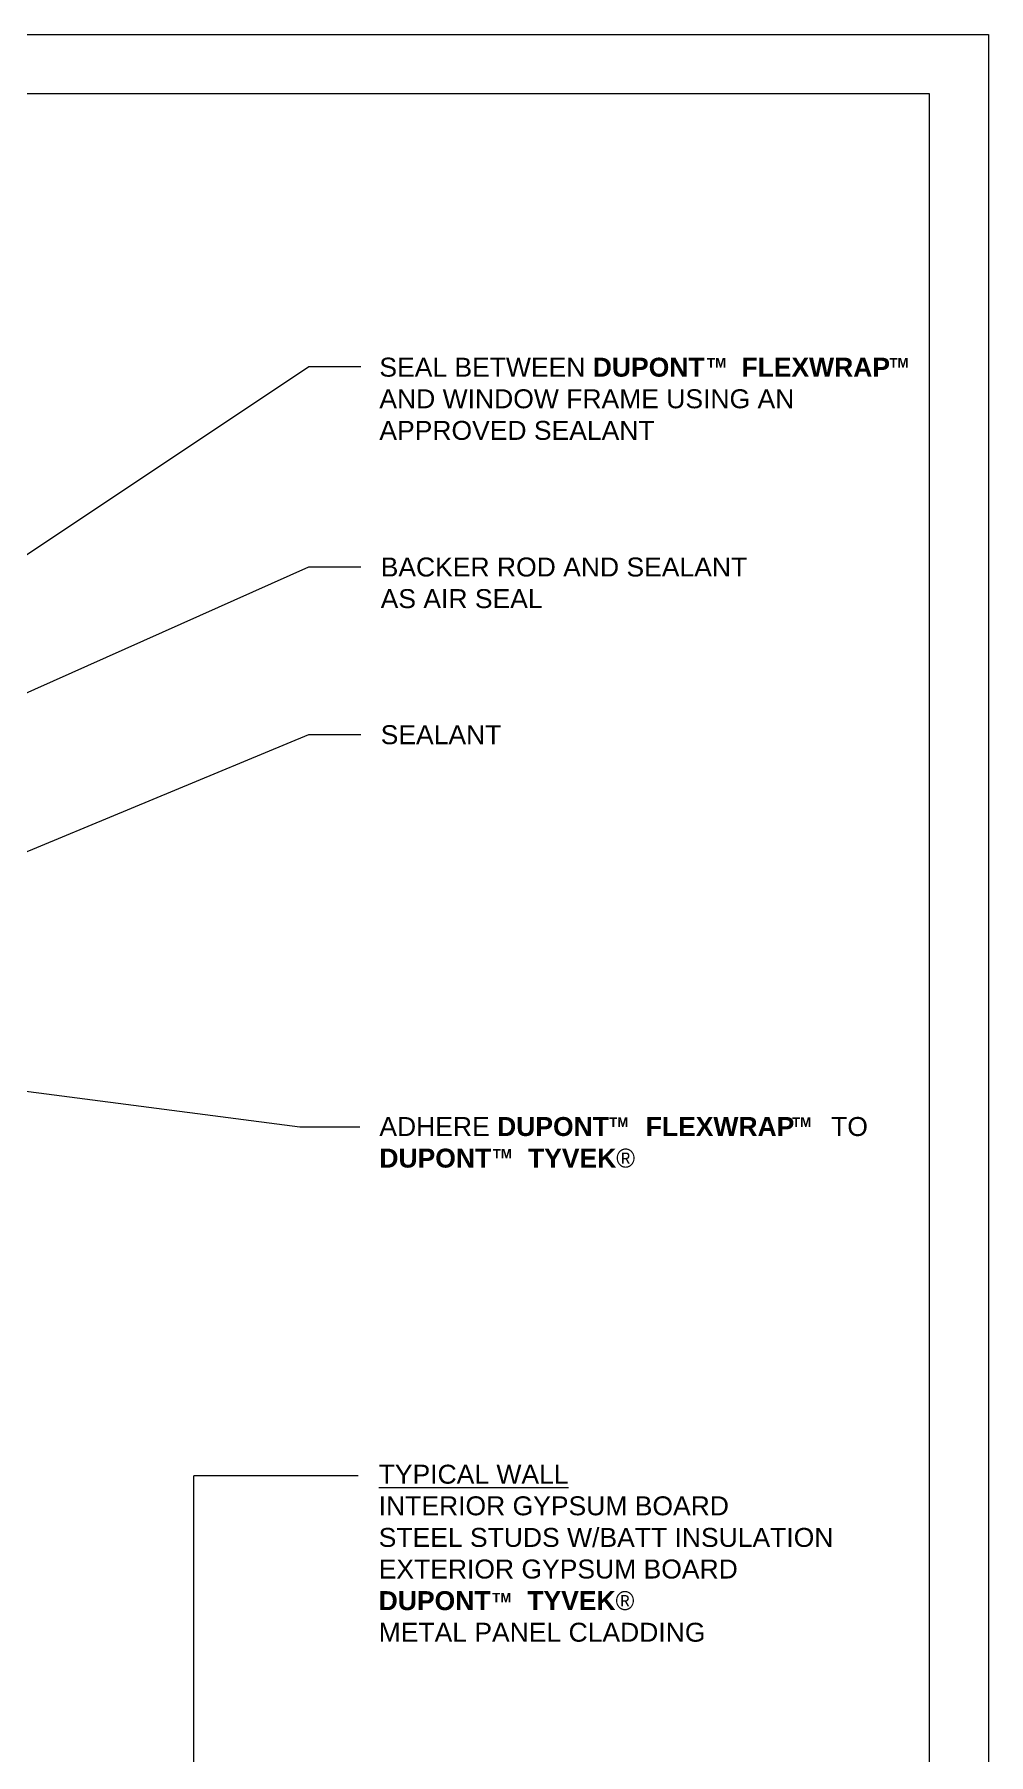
# Model space of a CAD drawing. Extents: x -129 to 26, y 0 to 100.
# Drawn here: x 13.42 to 25.5, y 11.23 to 33 of the extents above; entities that cross this region are included whole.
import ezdxf

# ---------------------------------------------------------------- set-up
doc = ezdxf.new("R2010")
doc.units = 0
doc.header["$LTSCALE"] = 1.5
doc.header["$MEASUREMENT"] = 0
doc.layers.get('DEFPOINTS').update_dxf_attribs({"linetype": 'CONTINUOUS'})
doc.layers.add('8X11-TTB$0$B', color=7, linetype='CONTINUOUS')
doc.layers.add('TEXT', color=7, linetype='CONTINUOUS')
doc.styles.add('DETAILS', font='sanss___.ttf', dxfattribs={"height": 1})
doc.dimstyles.new('TYVEKDETAILS', dxfattribs={"dimscale": 6, "dimtxt": 1.5, "dimasz": 0.1, "dimexe": 0.75, "dimexo": 0.75, "dimgap": 0.75, "dimtad": 0, "dimtih": 1, "dimtoh": 1, "dimdec": 4, "dimzin": 0, "dimtxsty": 'DETAILS', "dimcen": 0.0625, "dimazin": 3, "dimtfac": 1, "dimtdec": 4, "dimtofl": 0, "dimtmove": 0, "dimatfit": 3, "dimtolj": 1, "dimtzin": 0})

msp = doc.modelspace()

# ---------------------------------------------------------------- linework, layer by layer
at = {"layer": '8X11-TTB$0$B', "color": 7}
for p, q in [((0.7499999999999893, 32.25), (24.75, 32.25000000000001)), ((24.75, 32.25000000000001), (24.75, 0.7499999999999964))]:
    msp.add_line(p, q, dxfattribs=at)
at = {"layer": 'DEFPOINTS'}
for p, q in [((-5.329070518200751e-15, 33), (25.5, 33)), ((25.5, 33), (25.5, -3.552713678800501e-15))]:
    msp.add_line(p, q, dxfattribs=at)
at = {"layer": 'TEXT'}
for p, q in [((17.51946764123428, 14.75270909277222, -8.160628857399307e-09), (15.44278615806623, 14.75270397391947, 1.042998889611522e-08)), ((15.44278615806622, 10.01664698703715), (15.44278615806622, 14.75270397391947, 4.469995241192077e-09))]:
    msp.add_line(p, q, dxfattribs=at)

# ---------------------------------------------------------------- texts
at = {"layer": 'TEXT', "attachment_point": 1, "style": 'DETAILS'}
for s, insert, char_height, width in [('SEAL{\\fSansSerif|b1|i0|c2|p2; }BETWEEN{\\fSansSerif|b1|i0|c2|p2; DUPONT     FLEXWRAP\\P}AND WINDOW FRAME USING AN APPROVED SEALANT', (17.78923244284062, 28.90770867349331, 5.959993654922681e-09), 0.239999999976, 6.834216719783536), ('BACKER ROD AND SEALANT \\PAS AIR SEAL', (17.80606262358133, 26.37803740200865, 9.685019489217765e-09), 0.239999976, 8.659857075784474), ('SEALANT', (17.80606262358133, 24.25551514337553, 9.685019489217765e-09), 0.239999976, 8.659857075784474), ('ADHERE{\\fSansSerif|b1|i0|c2|p2; DUPONT     FLEXWRAP     }TO{\\fSansSerif|b1|i0|c2|p2; DUPONT     TYVEK\\fSymbol|b0|i0|c2|p18;â}\\P{\\fSansSerif|b1|i0|c2|p2;     }', (17.78923244284062, 19.2958081527398, 5.959993654922867e-09), 0.239999999976, 6.489242623830728), ('{\\fArial|b0|i0|c0|p34;\\LTYPICAL WALL\\P}INTERIOR GYPSUM BOARD\\PSTEEL STUDS W/BATT INSULATION\\PEXTERIOR GYPSUM BOARD\\P{\\fSansSerif|b1|i0|c2|p2;DUPONT     TYVEK\\fSymbol|b0|i0|c2|p18;â }\\PMETAL PANEL CLADDING', (17.78079323777379, 14.89469080874808, -8.160628857399307e-09), 0.239999999976, 8.659857940904283)]:
    msp.add_mtext(s, dxfattribs=dict(at, insert=insert, char_height=char_height, width=width))
at = {"layer": 'TEXT', "char_height": 0.119999999988, "attachment_point": 4, "style": 'DETAILS'}
for insert in [(21.93602562397051, 28.84359573872898, 5.959993654922681e-09), (24.2449623452484, 28.84359573872898, 5.959993654922681e-09), (20.69835272790191, 19.23169521797547, -3.725025834287623e-09), (23.01371492306088, 19.23169521797547, -3.725025834287623e-09), (19.22529640730143, 18.83144506800189, -3.725025834287623e-09), (19.21771973586552, 13.21238737570769, -8.160628857399307e-09)]:
    msp.add_mtext('{\\fSansSerif|b1|i0|c2|p2;TM}', dxfattribs=dict(at, insert=insert))

# ---------------------------------------------------------------- leaders
at = {"layer": 'TEXT'}
for points in [[(6.849302006549664, 22.088218415471, 1.489998413730761e-09), (16.89592139228861, 28.79827239715762, 1.489998413730761e-09), (17.55435760801273, 28.79715515157642, 1.489998413730761e-09)], [(6.847064467385849, 21.77328745138207, 2.234997620596124e-09), (16.89510301555479, 26.25886856442171, 2.234997620596124e-09), (17.55435760801274, 26.25896517541842, 2.234997620596124e-09)], [(11.31046045660034, 21.81741111831845, 2.234997620596124e-09), (16.89510301555479, 24.13634630578859, 2.234997620596124e-09), (17.55435760801274, 24.13644291678529, 2.234997620596124e-09)], [(10.89788097441162, 19.93457120527838, 1.025232969892889e-08), (16.78110474016342, 19.17274939936254, 1.025232969892889e-08), (17.54376634370633, 19.17274939936254, 1.025232969892889e-08)]]:
    msp.add_leader(points, dimstyle='TYVEKDETAILS', override={"dimscale": 3, "dimfxl": 3}, dxfattribs=at)

doc.saveas('drawing.dxf')
